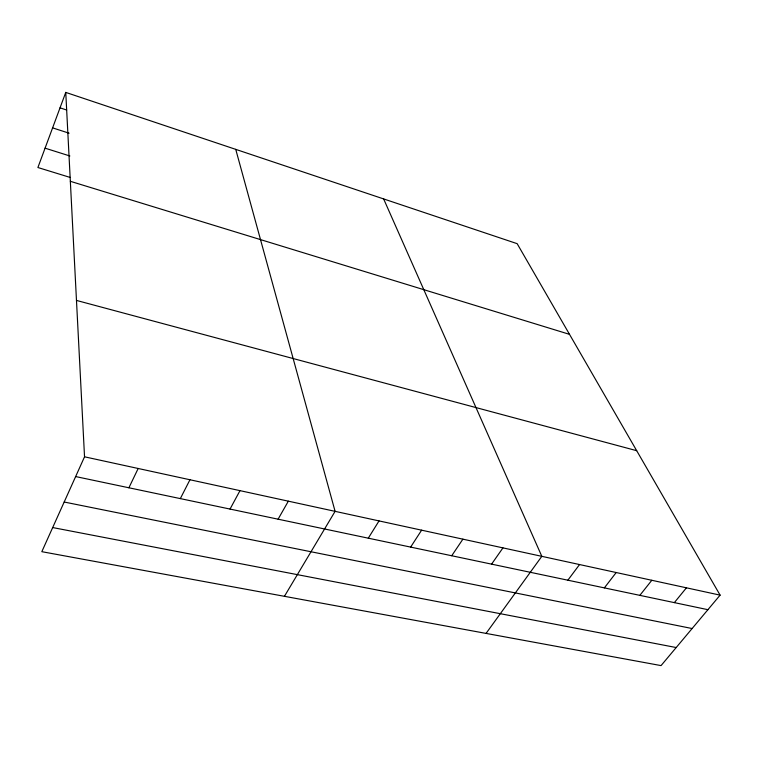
<?xml version="1.0" encoding="UTF-8"?>
<svg xmlns="http://www.w3.org/2000/svg" width="758" height="758" viewBox="0 0 758 758"><rect width="100%" height="100%" fill="white"/><g stroke="black" fill="none" stroke-linecap="round" stroke-linejoin="round"><path stroke-width="1.14" d="M65.757 92.4L84.536 456.809L41.823 551.682L661.061 665.6L720.1 595.144L517.155 243.669L65.757 92.4L37.9 167.518L70.399 177.514M128.898 487.782L138.174 468.482M180.328 498.612L189.955 479.757M230.034 509.073L239.983 490.644M278.091 519.192L288.334 501.171M284.43 596.319L335.093 511.347L235.738 149.364M368.284 538.18L379.038 520.907M410.637 547.105L421.619 530.174M451.721 555.747L462.901 539.165M491.582 564.141L502.952 547.882M486.067 633.404L541.818 556.334L383.633 198.918M567.856 580.202L579.548 564.549M604.363 587.886L616.197 572.527M639.847 595.362L651.814 580.277M674.345 602.629L686.435 587.81M52.69 527.559L676.193 647.54M64.184 502.023L692.111 628.534M75.639 476.564L707.906 609.688M84.536 456.809L720.1 595.144M76.473 300.424L636.692 450.688M70.333 181.304L569.514 334.344M45.073 148.17L69.878 155.977M52.596 127.875L69.092 133.19M60.034 107.835L66.666 110.024"/></g></svg>
